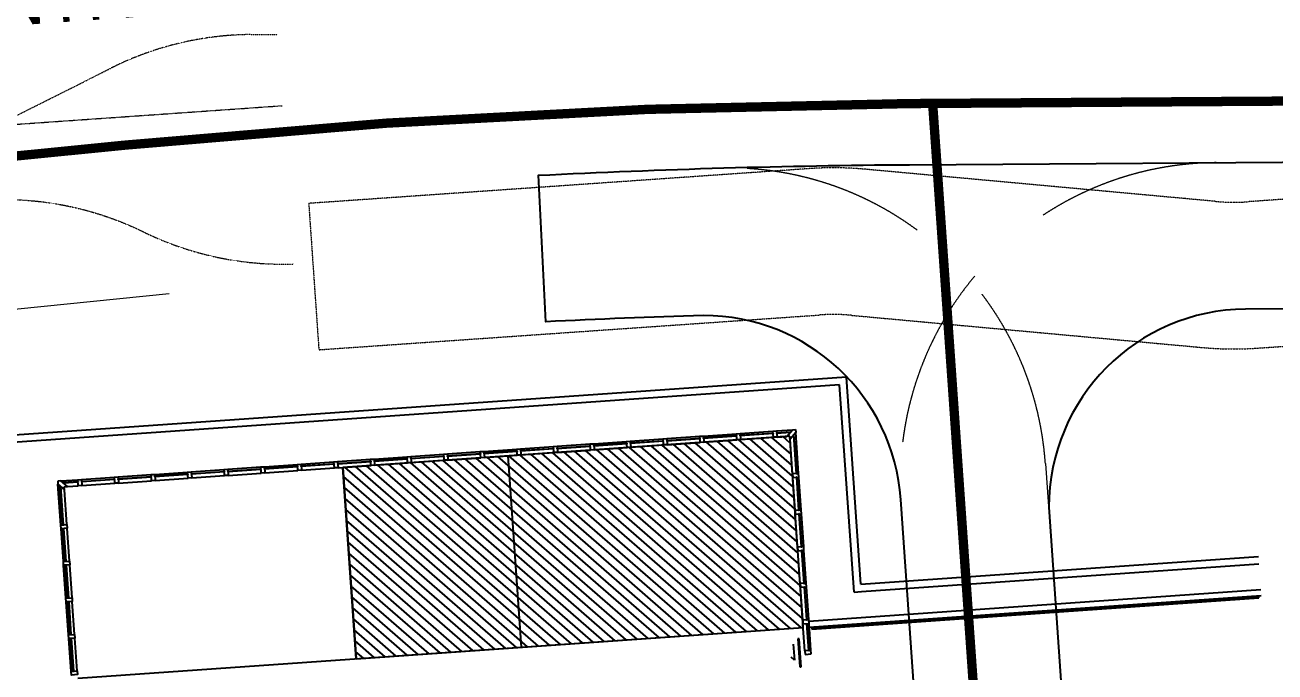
# Model space of a CAD drawing. Header units: millimetres. Extents: x 306 to 836129804, y -168137 to 818603917.
# Drawn here: x 834656733 to 834707865, y 818135812 to 818162277 of the extents above; entities that cross this region are included whole.
import ezdxf
from ezdxf.xclip import XClip

# ---------------------------------------------------------------- set-up
doc = ezdxf.new("R2010")
doc.units = ezdxf.units.MM
doc.header["$LTSCALE"] = 3
doc.header["$XCLIPFRAME"] = 0
for name, pattern in [('ACAD_ISO03W100', [30, 12, -18]), ('DASHED', [0.75, 0.5, -0.25]), ('DGN Style 2', [1.94727e-06, 0, -1.94727e-06]), ('HIDDEN', [0.375, 0.25, -0.125])]:
    doc.linetypes.add(name, pattern=pattern)
doc.layers.get('Defpoints').update_dxf_attribs({"color": 32})
for name, color, linetype in [('00_Xref', 7, 'Continuous'), ('_PARCEL BOUNDARY', 10, 'DASHED'), ('AR-ROAD_AR_BS_MI_', 251, 'Continuous'), ('UAJ-90.0BOUN', 251, 'Continuous')]:
    doc.layers.add(name, color=color, linetype=linetype)
for name, color, linetype, lineweight in [('eva route', 240, 'DASHED', 20), ('Eva-New', 1, 'ACAD_ISO03W100', 18), ('UAJ-23FLOR-a', 251, 'Continuous', 13)]:
    doc.layers.add(name, color=color, linetype=linetype, lineweight=lineweight)
doc.styles.add('Style-Arial', font='arial.ttf', dxfattribs={"width": 0.8})

# ---------------------------------------------------------------- blocks, each defined once
blk = doc.blocks.new('x-baseplan')
at = {"layer": 'AR-ROAD_AR_BS_MI_', "color": 8, "linetype": 'DGN Style 2', "lineweight": 0}
for p, q in [((834665.982, 818161.886), (834700.22, 818162.113)), ((834655.545, 818158.158), (834700.235, 818161.283)), ((834655.545, 818158.158), (834660.254, 818160.513))]:
    blk.add_line(p, q, dxfattribs=at)
for centre, start, end in [((834666.069, 818148.886), 90.3805, 116.5698), ((834667.289, 818165.495), 243.9257, 273.9991)]:
    blk.add_arc(centre, 13, start, end, dxfattribs=at)
at = {"layer": 'AR-ROAD_AR_BS_MI_', "color": 8, "linetype": 'DGN Style 2', "lineweight": 0, "extrusion": (0, 0, -1)}
blk.add_arc((-834655.861, 818142.141), 13, 86.0009, 116.0743, dxfattribs=at)
blk = doc.blocks.new('P29')
at = {"layer": 'Defpoints'}
for p, q in [((835199181, 818207496), (835164565, 818205076)), ((835199773, 818199017), (835199181, 818207496)), ((835198902, 818207176), (835164885, 818204798)), ((835199495, 818198697), (835198902, 818207176)), ((835194831, 818205187), (835196178, 818205281)), ((835196178, 818205281), (835196327, 818205292)), ((835196195, 818205032), (835196178, 818205281)), ((835196327, 818205292), (835196976, 818205337)), ((835196327, 818205292), (835196345, 818205042)), ((835196744, 818205070), (835196976, 818205337)), ((835196976, 818205337), (835197100, 818205346)), ((835197100, 818205346), (835197109, 818205221)), ((835196869, 818205079, 0), (835178588, 818203801, 0)), ((835188846, 818204769), (835190192, 818204863)), ((835190342, 818204873), (835191689, 818204968)), ((835191838, 818204978), (835193185, 818205072)), ((835191856, 818204729), (835193202, 818204823)), ((835193335, 818205083), (835194681, 818205177)), ((835193352, 818204833), (835194699, 818204927)), ((835194848, 818204938), (835196195, 818205032)), ((835196345, 818205042), (835196195, 818205032)), ((835196333, 818205217), (835196906, 818205257)), ((835196334, 818205192), (835196333, 818205217)), ((835196883, 818205230), (835196334, 818205192)), ((835196345, 818205042), (835196744, 818205070)), ((835196869, 818205079), (835196744, 818205070)), ((835197416, 818197248, 0), (835196869, 818205079, 0)), ((835196877, 818204954), (835196869, 818205079)), ((835197109, 818205221), (835196877, 818204954)), ((835196977, 818203533), (835196877, 818204954)), ((835197016, 818205114), (835197126, 818203543)), ((835197151, 818203545), (835197039, 818205141)), ((835197226, 818203550), (835197109, 818205221)), ((835181364, 818204246), (835182711, 818204340)), ((835182860, 818204350), (835184207, 818204445)), ((835184357, 818204455), (835185703, 818204549)), ((835184374, 818204206), (835185721, 818204300)), ((835185853, 818204560), (835187200, 818204654)), ((835185870, 818204310), (835187217, 818204404)), ((835187349, 818204664), (835188696, 818204758)), ((835187367, 818204415), (835188713, 818204509)), ((835188863, 818204519), (835190210, 818204614)), ((835190359, 818204624), (835191706, 818204718)), ((835173882, 818203723), (835175229, 818203817)), ((835175378, 818203827), (835176725, 818203922)), ((835176875, 818203932), (835178222, 818204026)), ((835176892, 818203683), (835178239, 818203777)), ((835178371, 818204037), (835179718, 818204131)), ((835178389, 818203787), (835179735, 818203881)), ((835178588, 818203801, 0), (835179136, 818195970, 0)), ((835179868, 818204141), (835181214, 818204235)), ((835179885, 818203892), (835181232, 818203986)), ((835181381, 818203996), (835182728, 818204091)), ((835182878, 818204101), (835184224, 818204195)), ((835167049, 818203245), (835166924, 818203236)), ((835166924, 818203236), (835166933, 818203112)), ((835167049, 818203245), (835167747, 818203294)), ((835167316, 818203013), (835167049, 818203245)), ((835167897, 818203304), (835169243, 818203398)), ((835169393, 818203409), (835170740, 818203503)), ((835169411, 818203160), (835170757, 818203254)), ((835170889, 818203514), (835172236, 818203608)), ((835170907, 818203264), (835172254, 818203358)), ((835172386, 818203618), (835173733, 818203712)), ((835172403, 818203369), (835173750, 818203463)), ((835173900, 818203473), (835175246, 818203568)), ((835175396, 818203578), (835176743, 818203672)), ((835197226, 818203550), (835196977, 818203533)), ((835196977, 818203533), (835196987, 818203383)), ((835196987, 818203383), (835197236, 818203401)), ((835197081, 818202036), (835196987, 818203383)), ((835197126, 818203543), (835197151, 818203545)), ((835197236, 818203401), (835197226, 818203550)), ((835197331, 818202054), (835197236, 818203401)), ((835167050, 818201441), (835166933, 818203112)), ((835166933, 818203112), (835167200, 818202880)), ((835167125, 818201446), (835167013, 818203042)), ((835167040, 818203018), (835167150, 818201448)), ((835167129, 818203175), (835167752, 818203219)), ((835167754, 818203194), (835167156, 818203152)), ((835167191, 818203004), (835167316, 818203013)), ((835167200, 818202880), (835167191, 818203004)), ((835167299, 818201458), (835167200, 818202880)), ((835167316, 818203013), (835167765, 818203044)), ((835167752, 818203219), (835167754, 818203194)), ((835167914, 818203055), (835169261, 818203149)), ((835197186, 818200540), (835197092, 818201887)), ((835197435, 818200558), (835197341, 818201904)), ((835167050, 818201441), (835167299, 818201458)), ((835167060, 818201291), (835167050, 818201441)), ((835167310, 818201309), (835167060, 818201291)), ((835167154, 818199944), (835167060, 818201291)), ((835167150, 818201448), (835167125, 818201446)), ((835167299, 818201458), (835167310, 818201309)), ((835167404, 818199962), (835167310, 818201309)), ((835197290, 818199044), (835197196, 818200391)), ((835197540, 818199061), (835197446, 818200408)), ((835167259, 818198448), (835167165, 818199795)), ((835167508, 818198465), (835167414, 818199812)), ((835197395, 818197547), (835197301, 818198894)), ((835197644, 818197565), (835197550, 818198912)), ((835199495, 818198697), (835199794, 818198718)), ((835167363, 818196952), (835167269, 818198298)), ((835167613, 818196969), (835167519, 818198316)), ((835197665, 818197266), (835216147, 818198558)), ((835216051, 818198501), (835197769, 818197223)), ((835197771, 818197183), (835216054, 818198461)), ((835216054, 818198461), (835216051, 818198501)), ((835179136, 818195970, 0), (835197416, 818197248, 0)), ((835197482, 818196300), (835197406, 818197398)), ((835197555, 818197408), (835197631, 818196311)), ((835197656, 818196313), (835197580, 818197410)), ((835197732, 818196318), (835197655, 818197415)), ((835197769, 818197223), (835197771, 818197183)), ((835167468, 818195455), (835167374, 818196802)), ((835167717, 818195473), (835167623, 818196819)), ((835197248, 818196785), (835197198, 818196782)), ((835197198, 818196782), (835197278, 818195635)), ((835197328, 818195638), (835197248, 818196785)), ((835197012, 818196568), (835197058, 818195920)), ((835197732, 818196318), (835197482, 818196300)), ((835197482, 818196300), (835197493, 818196151)), ((835197493, 818196151), (835197742, 818196168)), ((835197631, 818196311), (835197656, 818196313)), ((835197742, 818196168), (835197732, 818196318)), ((835197058, 818195920), (835196926, 818196035)), ((835197278, 818195635), (835197328, 818195638))]:
    blk.add_line(p, q, dxfattribs=at)
at = {"layer": 'Defpoints', "linetype": 'Continuous'}
for p, q in [((835197171, 818200757), (835192546, 818204777)), ((835197139, 818201205), (835192994, 818204808)), ((835197108, 818201653), (835193442, 818204840)), ((835197077, 818202100), (835193890, 818204871)), ((835197045, 818202548), (835194338, 818204902)), ((835197014, 818202996), (835194786, 818204933)), ((835196983, 818203444), (835195234, 818204965)), ((835196952, 818203892), (835195682, 818204996)), ((835196920, 818204340), (835196129, 818205027)), ((835196889, 818204788), (835196577, 818205059)), ((835193758, 818196992), (835185379, 818204276)), ((835194206, 818197024), (835185827, 818204307)), ((835194654, 818197055), (835186275, 818204339)), ((835195101, 818197086), (835186723, 818204370)), ((835195549, 818197118), (835187171, 818204401)), ((835195997, 818197149), (835187619, 818204432)), ((835196445, 818197180), (835188067, 818204464)), ((835196893, 818197212), (835188515, 818204495)), ((835197341, 818197243), (835188963, 818204526)), ((835197390, 818197621), (835189411, 818204558)), ((835197359, 818198069), (835189859, 818204589)), ((835197327, 818198517), (835190307, 818204620)), ((835197296, 818198965), (835190754, 818204652)), ((835197265, 818199413), (835191202, 818204683)), ((835197233, 818199861), (835191650, 818204714)), ((835197202, 818200309), (835192098, 818204746)), ((835187039, 818196523), (835178661, 818203806)), ((835187487, 818196554), (835179109, 818203838)), ((835187935, 818196585), (835179556, 818203869)), ((835188383, 818196617), (835180004, 818203900)), ((835188831, 818196648), (835180452, 818203931)), ((835189279, 818196679), (835180900, 818203963)), ((835189726, 818196711), (835181348, 818203994)), ((835190174, 818196742), (835181796, 818204025)), ((835190622, 818196773), (835182244, 818204057)), ((835191070, 818196805), (835182692, 818204088)), ((835191518, 818196836), (835183140, 818204119)), ((835191966, 818196867), (835183588, 818204151)), ((835192414, 818196899), (835184036, 818204182)), ((835192862, 818196930), (835184484, 818204213)), ((835193310, 818196961), (835184931, 818204245)), ((835186591, 818196491), (835178614, 818203426)), ((835186143, 818196460), (835178646, 818202978)), ((835185695, 818196429), (835178677, 818202530)), ((835185247, 818196397), (835178708, 818202082)), ((835184799, 818196366), (835178740, 818201634)), ((835184351, 818196335), (835178771, 818201186)), ((835183904, 818196304), (835178802, 818200738)), ((835183456, 818196272), (835178834, 818200290)), ((835183008, 818196241), (835178865, 818199842)), ((835182560, 818196210), (835178896, 818199394)), ((835182112, 818196178), (835178928, 818198946)), ((835181664, 818196147), (835178959, 818198499)), ((835181216, 818196116), (835178990, 818198051)), ((835180768, 818196084), (835179021, 818197603)), ((835180320, 818196053), (835179053, 818197155)), ((835179872, 818196022), (835179084, 818196707)), ((835179424, 818195990), (835179115, 818196259))]:
    blk.add_line(p, q, dxfattribs=at)
at = {"layer": 'Defpoints', "ltscale": 2}
for p, q in [((835185894, 818196443, 0), (835185347, 818204274, 0)), ((835179136, 818195970), (835178588, 818203801)), ((835167738, 818195173), (835197416, 818197248))]:
    blk.add_line(p, q, dxfattribs=at)
at = {"layer": 'Defpoints', "color": 8}
for p, q in [((835199773, 818199017), (835216036, 818200154)), ((835199794, 818198718), (835216057, 818199855)), ((835197648, 818197515), (835216130, 818198807))]:
    blk.add_line(p, q, dxfattribs=at)
at = {"layer": 'Defpoints'}
for points in [[(835188846, 818204769), (835188863, 818204519), (835188713, 818204509), (835188696, 818204758)], [(835190198, 818204788), (835190199, 818204763), (835188853, 818204669), (835188851, 818204694)], [(835190342, 818204873), (835190359, 818204624), (835190210, 818204614), (835190192, 818204863)], [(835191694, 818204892), (835191696, 818204867), (835190349, 818204773), (835190347, 818204798)], [(835191838, 818204978), (835191856, 818204729), (835191706, 818204718), (835191689, 818204968)], [(835193190, 818204997), (835193192, 818204972), (835191845, 818204878), (835191844, 818204903)], [(835193335, 818205083), (835193352, 818204833), (835193202, 818204823), (835193185, 818205072)], [(835194687, 818205101), (835194688, 818205077), (835193342, 818204982), (835193340, 818205007)], [(835194831, 818205187), (835194848, 818204938), (835194699, 818204927), (835194681, 818205177)], [(835196183, 818205206), (835196185, 818205181), (835194838, 818205087), (835194836, 818205112)], [(835182716, 818204265), (835182718, 818204240), (835181371, 818204146), (835181369, 818204170)], [(835182860, 818204350), (835182878, 818204101), (835182728, 818204091), (835182711, 818204340)], [(835184212, 818204369), (835184214, 818204344), (835182867, 818204250), (835182866, 818204275)], [(835184357, 818204455), (835184374, 818204206), (835184224, 818204195), (835184207, 818204445)], [(835185709, 818204474), (835185710, 818204449), (835184364, 818204355), (835184362, 818204380)], [(835185853, 818204560), (835185870, 818204310), (835185721, 818204300), (835185703, 818204549)], [(835187205, 818204578), (835187207, 818204553), (835185860, 818204459), (835185858, 818204484)], [(835187349, 818204664), (835187367, 818204415), (835187217, 818204404), (835187200, 818204654)], [(835188701, 818204683), (835188703, 818204658), (835187356, 818204564), (835187355, 818204589)], [(835175234, 818203742), (835175236, 818203717), (835173889, 818203623), (835173887, 818203647)], [(835175378, 818203827), (835175396, 818203578), (835175246, 818203568), (835175229, 818203817)], [(835176730, 818203846), (835176732, 818203821), (835175386, 818203727), (835175384, 818203752)], [(835176875, 818203932), (835176892, 818203683), (835176743, 818203672), (835176725, 818203922)], [(835178227, 818203951), (835178229, 818203926), (835176882, 818203832), (835176880, 818203857)], [(835178371, 818204037), (835178389, 818203787), (835178239, 818203777), (835178222, 818204026)], [(835179723, 818204055), (835179725, 818204030), (835178378, 818203936), (835178376, 818203961)], [(835179868, 818204141), (835179885, 818203892), (835179735, 818203881), (835179718, 818204131)], [(835181220, 818204160), (835181221, 818204135), (835179875, 818204041), (835179873, 818204066)], [(835181364, 818204246), (835181381, 818203996), (835181232, 818203986), (835181214, 818204235)], [(835167897, 818203304), (835167914, 818203055), (835167765, 818203044), (835167747, 818203294)], [(835169249, 818203323), (835169250, 818203298), (835167904, 818203204), (835167902, 818203229)], [(835169393, 818203409), (835169411, 818203160), (835169261, 818203149), (835169243, 818203398)], [(835170745, 818203428), (835170747, 818203403), (835169400, 818203309), (835169398, 818203334)], [(835170889, 818203514), (835170907, 818203264), (835170757, 818203254), (835170740, 818203503)], [(835172241, 818203532), (835172243, 818203507), (835170896, 818203413), (835170895, 818203438)], [(835172386, 818203618), (835172403, 818203369), (835172254, 818203358), (835172236, 818203608)], [(835173738, 818203637), (835173740, 818203612), (835172393, 818203518), (835172391, 818203543)], [(835173882, 818203723), (835173900, 818203473), (835173750, 818203463), (835173733, 818203712)], [(835197161, 818203395), (835197136, 818203394), (835197230, 818202047), (835197255, 818202049)], [(835197331, 818202054), (835197081, 818202036), (835197092, 818201887), (835197341, 818201904)], [(835197266, 818201899), (835197241, 818201897), (835197335, 818200551), (835197360, 818200552)], [(835167135, 818201296), (835167160, 818201298), (835167255, 818199951), (835167230, 818199950)], [(835197435, 818200558), (835197186, 818200540), (835197196, 818200391), (835197446, 818200408)], [(835197370, 818200403), (835197345, 818200401), (835197440, 818199054), (835197465, 818199056)], [(835167154, 818199944), (835167404, 818199962), (835167414, 818199812), (835167165, 818199795)], [(835167240, 818199800), (835167265, 818199802), (835167359, 818198455), (835167334, 818198453)], [(835197540, 818199061), (835197290, 818199044), (835197301, 818198894), (835197550, 818198912)], [(835197475, 818198906), (835197450, 818198905), (835197544, 818197558), (835197569, 818197560)], [(835167259, 818198448), (835167508, 818198465), (835167519, 818198316), (835167269, 818198298)], [(835167345, 818198304), (835167370, 818198305), (835167464, 818196959), (835167439, 818196957)], [(835197644, 818197565), (835197395, 818197547), (835197406, 818197398), (835197655, 818197415)], [(835167363, 818196952), (835167613, 818196969), (835167623, 818196819), (835167374, 818196802)], [(835167449, 818196807), (835167474, 818196809), (835167568, 818195462), (835167543, 818195461)], [(835167468, 818195455), (835167717, 818195473), (835167728, 818195323), (835167479, 818195306)]]:
    blk.add_lwpolyline(points, close=True, dxfattribs=at)
blk = doc.blocks.new('PB1')
at = {"layer": '_PARCEL BOUNDARY', "ltscale": 5, "const_width": 382, "flags": 128}
blk.add_lwpolyline([(834493654, 817517222), (834495220, 817517337), (834492444, 817557035), (834498761, 817565962, 0.103945), (834533697, 817549820, 0.028149), (834560518, 817544745), (834570883, 817541589, 0.012181), (834580152, 817539059, 0.011817), (834589680, 817538655, 0.018959), (834627610, 817539489), (834630540, 817540418), (834634554, 817540697), (834637584, 817540183, 0.004979), (834647569, 817541071), (834660846, 817542394, -0.02316), (834692882, 817544092), (834848633, 817545126), (834853232, 817545226), (834857282, 817545692), (834861211, 817546780, 0.088944), (834868247, 817552295, 0.091283), (834872755, 817559703, 0.061858), (834874097, 817565165), (834880689, 817565564), (834904743, 817565941, 0.077341), (834909189, 817557307, 0.267473), (834920028, 817552490, 0.036377), (834937243, 817555572, 0.249423), (834949395, 817566641), (834966122, 817566903), (835091811, 817574777), (835119690, 817576586), (835121800, 817571864, 0.073697), (835125906, 817566838), (835207274, 817579502), (835208699, 817570346), (835222078, 817575222), (835227487, 817576187, 0.049054), (835256687, 817584425), (835337017, 817589446, -0.062186), (835336510, 817536749, 0.055712), (835335348, 817485197), (835335994, 817477945), (835339286, 817458795), (835342221, 817441416), (835346043, 817404387), (835266281, 817393086), (835170777, 817384907), (835121934, 817378609), (835122014, 817377733), (835091934, 817373836), (835080292, 817372113), (835071867, 817371247), (835046358, 817368019), (835046275, 817368216), (834552235, 817304559), (834499770, 817284511)], format="xyb", dxfattribs=at)
at = {"layer": '_PARCEL BOUNDARY', "ltscale": 5, "const_width": 382}
blk.add_lwpolyline([(834693862, 817544099), (834698492, 817477884)], dxfattribs=at)
blk = doc.blocks.new('3A35X-MAGP-P-ADR-L00-L1')
at = {"layer": 'UAJ-90.0BOUN'}
blk.add_lwpolyline([(834560518, 818159716), (834570229, 818156759), (834573948, 818155663), (834577038, 818154819), (834580152, 818154030), (834583308, 818153840), (834586466, 818153706), (834590334, 818153616), (834595368, 818153568), (834600403, 818153570), (834605438, 818153623), (834610472, 818153726), (834615505, 818153879), (834620535, 818154083), (834625564, 818154337), (834630590, 818154641), (834635612, 818154995), (834640631, 818155400), (834644101, 818155709), (834647569, 818156042), (834659303, 818157208), (834660585, 818157339)], dxfattribs=at)

msp = doc.modelspace()

# ---------------------------------------------------------------- linework, layer by layer
at = {"layer": 'Defpoints', "linetype": 'Continuous', "ltscale": 0.01}
for points in [[(834652949, 818089680), (834658934, 818090098), (834659074, 818088101, 0.414214), (834667719, 818080585), (834692159, 818082294, 0.414213), (834699674, 818090939), (834698029, 818114478, 0.131652), (834696664, 818118442), (834695939, 818119517, -0.131652), (834693748, 818125880), (834692561, 818142862, 0.393916), (834684481, 818150397, 0.005417), (834678036, 818150136), (834677732, 818156128, -0.011019), (834692911, 818156564), (834711989, 818156691)], [(834712029, 818150691), (834706663, 818150655, 0.41227), (834698617, 818142555), (834699713, 818126592, 0.131652), (834701078, 818122628), (834701803, 818121553, -0.131652), (834703994, 818115190), (834705635, 818091708, 0.414214), (834714280, 818084193)]]:
    msp.add_lwpolyline(points, format="xyb", dxfattribs=at)
at = {"layer": 'eva route', "ltscale": 0.5}
for p, q in [((834688836, 818156403), (834668338, 818154979)), ((834688836, 818156403), (834668338, 818154979)), ((834705450, 818155060), (834691085, 818156378)), ((834705450, 818155060), (834691085, 818156378)), ((834730178, 818156674), (834706735, 818155046)), ((834730178, 818156674), (834706735, 818155046)), ((834668337, 818155003), (834668752, 818149017)), ((834707151, 818149060), (834730593, 818150688)), ((834707151, 818149060), (834730593, 818150688)), ((834668754, 818148994), (834689252, 818150417)), ((834668754, 818148994), (834689252, 818150417)), ((834690537, 818150403), (834704902, 818149085)), ((834690537, 818150403), (834704902, 818149085))]:
    msp.add_line(p, q, dxfattribs=at)
for centre, radius, start, end in [((834689806, 818142436), 14000, 84.7589, 93.9723), ((834689806, 818142436), 14000, 84.7589, 93.9723), ((834706181, 818163027), 8000, 264.7589, 273.9723), ((834706181, 818163027), 8000, 264.7589, 273.9723), ((834689806, 818142436), 8000, 84.7589, 93.9723), ((834689806, 818142436), 8000, 84.7589, 93.9723), ((834706181, 818163027), 14000, 264.7589, 273.9723), ((834706181, 818163027), 14000, 264.7589, 273.9723)]:
    msp.add_arc(centre, radius, start, end, dxfattribs=at)
at = {"layer": 'Eva-New', "linetype": 'HIDDEN', "ltscale": 10000}
msp.add_line((834698473, 818144336), (834698637, 818141990), dxfattribs=at)
for centre, start, end in [((834685504, 818143430), 3.9989, 91.6777), ((834705538, 818143647), 90.3804, 183.9989)]:
    msp.add_arc(centre, 13000, start, end, dxfattribs=at)
at = {"layer": 'UAJ-23FLOR-a', "ltscale": 0.5, "elevation": 8484}
msp.add_lwpolyline([(834633551, 818148481), (834639732, 818148842), (834645410, 818149272), (834645919, 818149618), (834654273, 818150454), (834662627, 818151289)], dxfattribs=at)

# ---------------------------------------------------------------- block references
at = {"rotation": 0.001091446304688521}
msp.add_blockref('3A35X-MAGP-P-ADR-L00-L1', (15584, -15898), dxfattribs=at)
for name, p in [('PB1', (-1, 614971)), ('P29', (-508850, -59618))]:
    msp.add_blockref(name, p)
at = {"layer": '00_Xref'}
ref = msp.add_blockref('x-baseplan', (0, 0), dxfattribs=dict(at, xscale=1000, yscale=1000, zscale=1000))
XClip(ref).set_block_clipping_path([(834130.0932744878, 818214.2808966772), (834660.7980561039, 818251.3812309058), (834689.2509440434, 817844.3745563453), (834158.5461624272, 817807.2742220557)])

# ---------------------------------------------------------------- texts
at = {"layer": 'Defpoints', "style": 'Style-Arial', "width": 0.8}
msp.add_text('VEHICLE ENTRANCE GANTRY', height=2500, rotation=4, dxfattribs=at).set_placement((834622740, 818159909))

doc.saveas('drawing.dxf')
